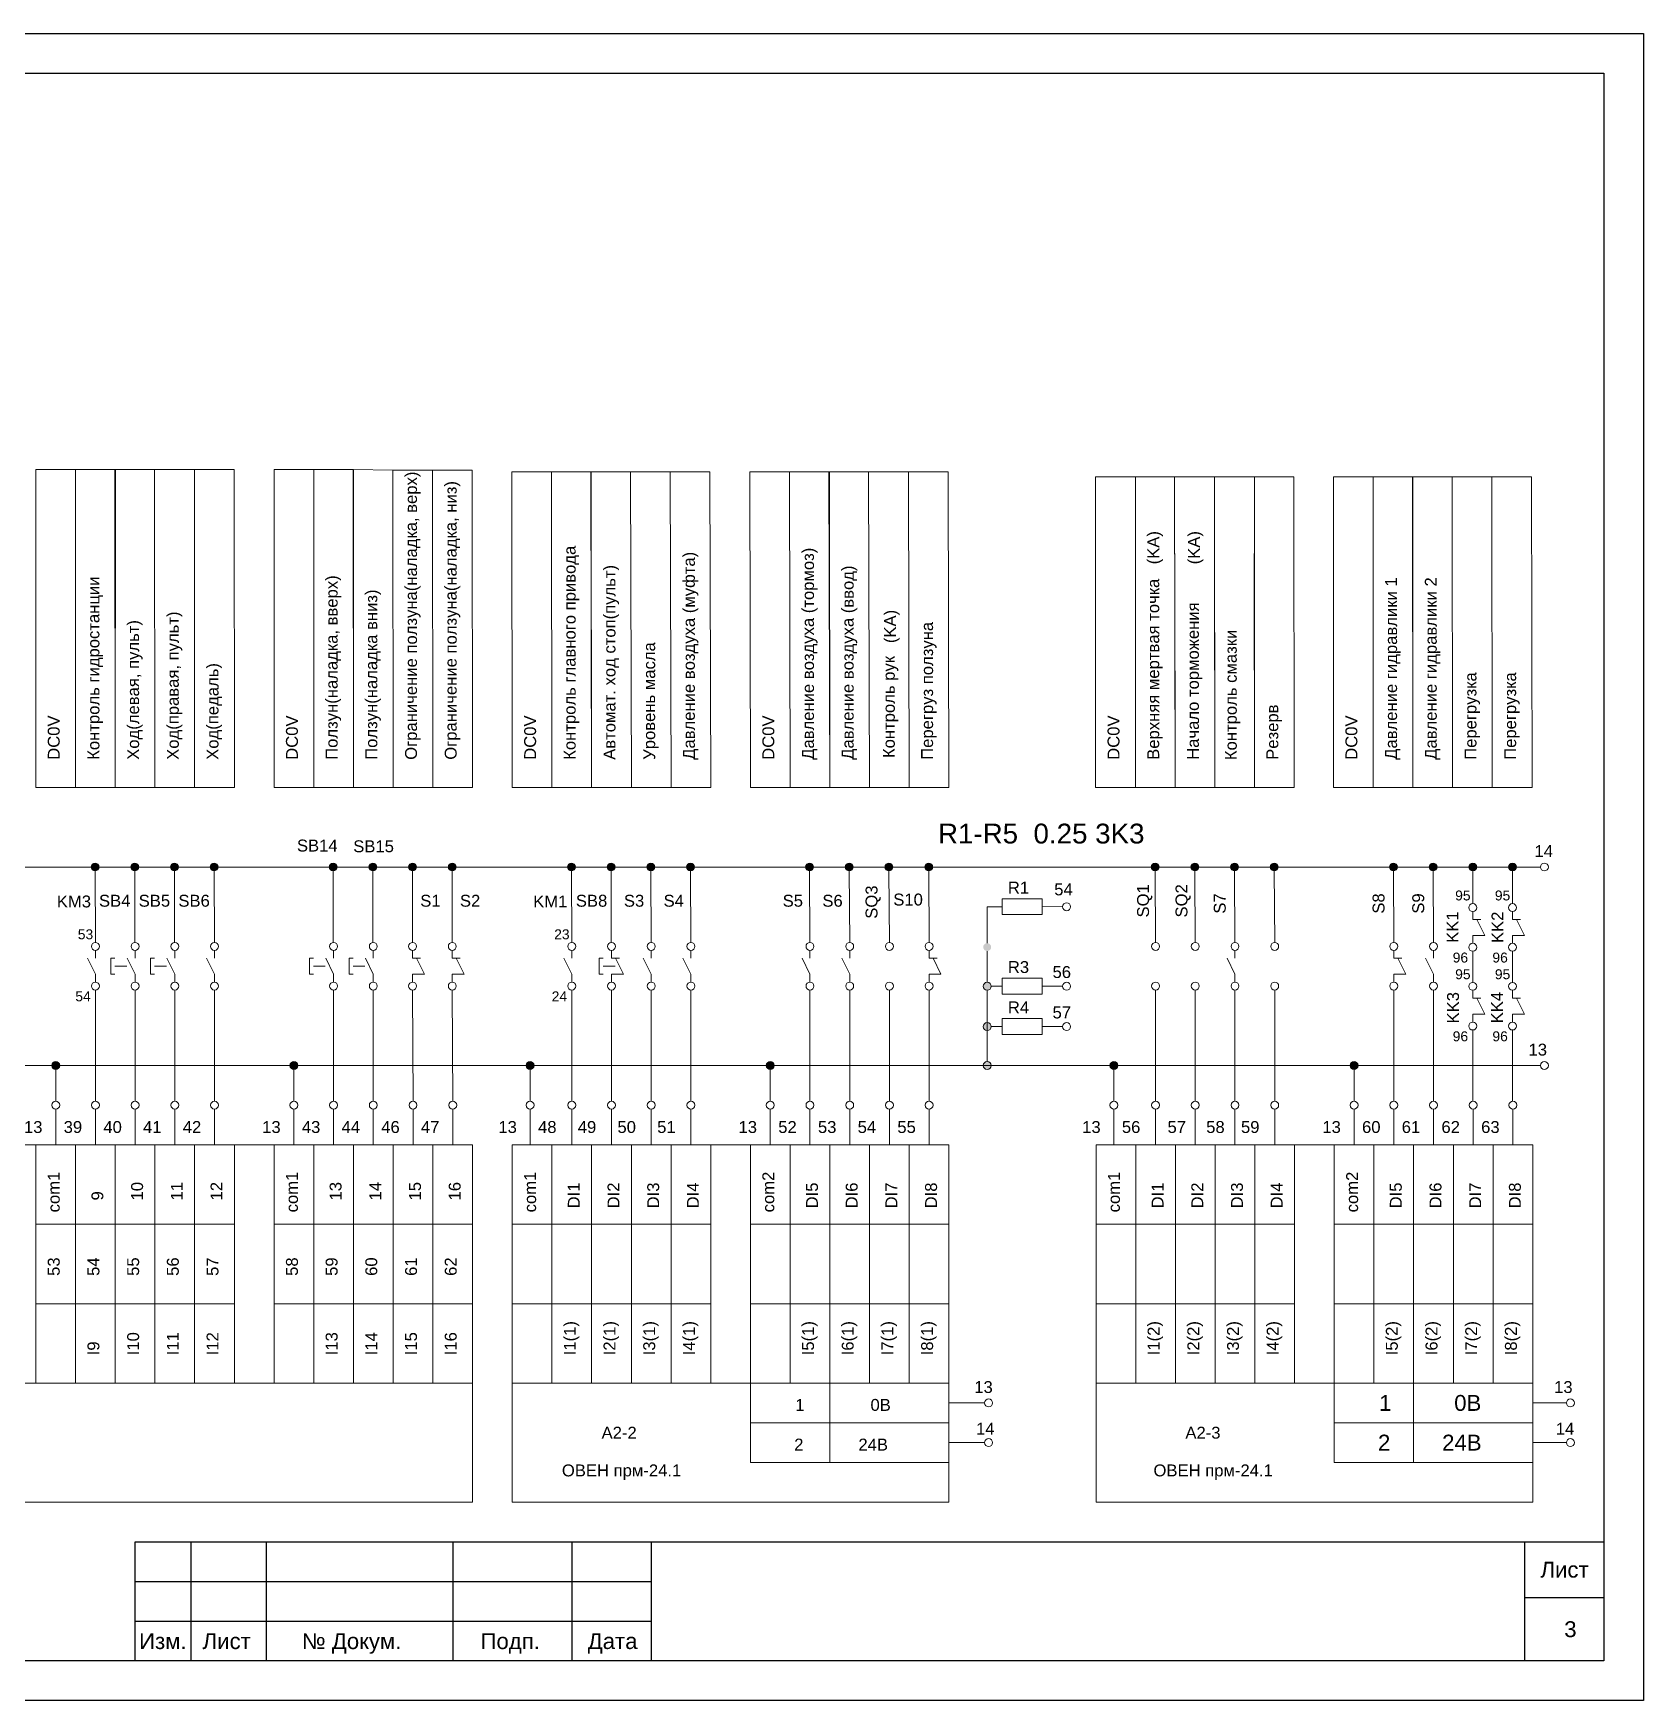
# Model space of a CAD drawing. Header units: millimetres. Extents: x 1226 to 4134, y 3039 to 4040.
# Drawn here: x 1984.7 to 2187.5, y 3615 to 3825 of the extents above; entities that cross this region are included whole.
import ezdxf

# ---------------------------------------------------------------- set-up
doc = ezdxf.new("R2010")
doc.units = ezdxf.units.MM
doc.layers.add('Аппаратура', color=7, linetype='Continuous', lineweight=20)
doc.layers.add('Рамки', color=7, linetype='Continuous', lineweight=25)
doc.styles.get("Standard").update_dxf_attribs({"font": 'arial.ttf'})

msp = doc.modelspace()

# ---------------------------------------------------------------- hatches: boundary and pattern name
at = {"layer": 'Аппаратура'}
h = msp.add_hatch(color=7, dxfattribs=at)
h.dxf.hatch_style = 1
h.paths.add_polyline_path([(1992.95, 3720, 1), (1991.95, 3720, 1)])
h = msp.add_hatch(color=7, dxfattribs=at)
h.dxf.hatch_style = 1
h.paths.add_polyline_path([(1997.95, 3720, 1), (1996.95, 3720, 1)])
h = msp.add_hatch(color=7, dxfattribs=at)
h.dxf.hatch_style = 1
h.paths.add_polyline_path([(2002.95, 3720, 1), (2001.95, 3720, 1)])
h = msp.add_hatch(color=7, dxfattribs=at)
h.dxf.hatch_style = 1
h.paths.add_polyline_path([(2007.95, 3720, 1), (2006.95, 3720, 1)])
h = msp.add_hatch(color=7, dxfattribs=at)
h.dxf.hatch_style = 1
h.paths.add_polyline_path([(2022.95, 3720, 1), (2021.95, 3720, 1)])
h = msp.add_hatch(color=7, dxfattribs=at)
h.dxf.hatch_style = 1
h.paths.add_polyline_path([(2027.95, 3720, 1), (2026.95, 3720, 1)])
h = msp.add_hatch(color=7, dxfattribs=at)
h.dxf.hatch_style = 1
h.paths.add_polyline_path([(2032.95, 3720, 1), (2031.95, 3720, 1)])
h = msp.add_hatch(color=7, dxfattribs=at)
h.dxf.hatch_style = 1
h.paths.add_polyline_path([(2037.95, 3720, 1), (2036.95, 3720, 1)])
h = msp.add_hatch(color=7, dxfattribs=at)
h.dxf.hatch_style = 1
h.paths.add_polyline_path([(2052.95, 3720, 1), (2051.95, 3720, 1)])
h = msp.add_hatch(color=7, dxfattribs=at)
h.dxf.hatch_style = 1
h.paths.add_polyline_path([(2057.95, 3720, 1), (2056.95, 3720, 1)])
h = msp.add_hatch(color=7, dxfattribs=at)
h.dxf.hatch_style = 1
h.paths.add_polyline_path([(2062.95, 3720, 1), (2061.95, 3720, 1)])
h = msp.add_hatch(color=7, dxfattribs=at)
h.dxf.hatch_style = 1
h.paths.add_polyline_path([(2067.95, 3720, 1), (2066.95, 3720, 1)])
h = msp.add_hatch(color=7, dxfattribs=at)
h.dxf.hatch_style = 1
h.paths.add_polyline_path([(2082.95, 3720, 1), (2081.95, 3720, 1)])
h = msp.add_hatch(color=7, dxfattribs=at)
h.dxf.hatch_style = 1
h.paths.add_polyline_path([(2087.95, 3720, 1), (2086.95, 3720, 1)])
h = msp.add_hatch(color=7, dxfattribs=at)
h.dxf.hatch_style = 1
h.paths.add_polyline_path([(2092.95, 3720, 1), (2091.95, 3720, 1)])
h = msp.add_hatch(color=7, dxfattribs=at)
h.dxf.hatch_style = 1
h.paths.add_polyline_path([(2097.95, 3720, 1), (2096.95, 3720, 1)])
h = msp.add_hatch(color=7, dxfattribs=at)
h.dxf.hatch_style = 1
h.paths.add_polyline_path([(2126.48, 3720, 1), (2125.48, 3720, 1)])
h = msp.add_hatch(color=7, dxfattribs=at)
h.dxf.hatch_style = 1
h.paths.add_polyline_path([(2131.48, 3720, 1), (2130.48, 3720, 1)])
h = msp.add_hatch(color=7, dxfattribs=at)
h.dxf.hatch_style = 1
h.paths.add_polyline_path([(2136.48, 3720, 1), (2135.48, 3720, 1)])
h = msp.add_hatch(color=7, dxfattribs=at)
h.dxf.hatch_style = 1
h.paths.add_polyline_path([(2141.48, 3720, 1), (2140.48, 3720, 1)])
h = msp.add_hatch(color=7, dxfattribs=at)
h.dxf.hatch_style = 1
h.paths.add_polyline_path([(2156.48, 3720, 1), (2155.48, 3720, 1)])
h = msp.add_hatch(color=7, dxfattribs=at)
h.dxf.hatch_style = 1
h.paths.add_polyline_path([(2161.48, 3720, 1), (2160.48, 3720, 1)])
h = msp.add_hatch(color=7, dxfattribs=at)
h.dxf.hatch_style = 1
h.paths.add_polyline_path([(2166.48, 3720, 1), (2165.48, 3720, 1)])
h = msp.add_hatch(color=7, dxfattribs=at)
h.dxf.hatch_style = 1
h.paths.add_polyline_path([(2171.48, 3720, 1), (2170.48, 3720, 1)])
h = msp.add_hatch(color=7, dxfattribs=at)
h.dxf.hatch_style = 1
h.paths.add_polyline_path([(2104.32, 3709.91, 1), (2105.32, 3709.91, 1)])
h.paths.add_polyline_path([(2105.32, 3704.98, 1), (2104.32, 3704.98, 1)])
h.paths.add_polyline_path([(2105.32, 3699.9, 1), (2104.32, 3699.9, 1)])
h.paths.add_polyline_path([(2105.32, 3695, 1), (2104.32, 3695, 1)])
h = msp.add_hatch(color=7, dxfattribs=at)
h.dxf.hatch_style = 1
h.paths.add_polyline_path([(1988, 3695, 1), (1987, 3695, 1)])
h = msp.add_hatch(color=7, dxfattribs=at)
h.dxf.hatch_style = 1
h.paths.add_polyline_path([(2018, 3695, 1), (2017, 3695, 1)])
h = msp.add_hatch(color=7, dxfattribs=at)
h.dxf.hatch_style = 1
h.paths.add_polyline_path([(2047.75, 3695, 1), (2046.75, 3695, 1)])
h = msp.add_hatch(color=7, dxfattribs=at)
h.dxf.hatch_style = 1
h.paths.add_polyline_path([(2078, 3695, 1), (2077, 3695, 1)])
h = msp.add_hatch(color=7, dxfattribs=at)
h.dxf.hatch_style = 1
h.paths.add_polyline_path([(2121.28, 3695, 1), (2120.28, 3695, 1)])
h = msp.add_hatch(color=7, dxfattribs=at)
h.dxf.hatch_style = 1
h.paths.add_polyline_path([(2151.53, 3695, 1), (2150.53, 3695, 1)])

# ---------------------------------------------------------------- linework, layer by layer
for p, q in [((1915.5, 3720), (2174.5, 3720)), ((1992.5, 3710.5), (1992.45, 3719.5)), ((1997.45, 3719.5), (1997.45, 3710.5)), ((2002.45, 3719.5), (2002.45, 3710.5)), ((2007.5, 3710.5), (2007.45, 3719.5)), ((2022.45, 3719.5), (2022.45, 3710.5)), ((2027.45, 3719.5), (2027.45, 3710.5)), ((2032.45, 3710.5), (2032.45, 3719.5)), ((2037.45, 3710.5), (2037.45, 3719.5)), ((2052.5, 3710.5), (2052.45, 3719.5)), ((2057.45, 3719.5), (2057.45, 3710.5)), ((2062.5, 3710.5), (2062.45, 3719.5)), ((2067.5, 3710.5), (2067.45, 3719.5)), ((2082.5, 3710.5), (2082.45, 3719.5)), ((2087.5, 3710.5), (2087.45, 3719.5)), ((2092.5, 3710.5), (2092.45, 3719.5)), ((2097.5, 3710.5), (2097.45, 3719.5)), ((2126.03, 3710.5), (2125.98, 3719.5)), ((2131.03, 3710.5), (2130.98, 3719.5)), ((2136.03, 3710.5), (2135.98, 3719.5)), ((2141.03, 3710.5), (2140.98, 3719.5)), ((2156.03, 3710.5), (2155.98, 3719.5)), ((2161.03, 3710.5), (2160.98, 3719.5)), ((2165.98, 3719.5), (2165.98, 3715.39)), ((2170.98, 3719.5), (2170.98, 3715.39)), ((2104.82, 3715), (2104.82, 3710.41)), ((2104.82, 3715), (2106.72, 3715)), ((2111.75, 3715.01), (2114.32, 3715)), ((2165.98, 3714.39), (2165.98, 3713.39)), ((2165.98, 3713.39), (2166.98, 3713.39)), ((2167.48, 3711.39), (2166.48, 3713.39)), ((2170.98, 3714.39), (2170.98, 3713.39)), ((2170.98, 3713.39), (2171.98, 3713.39)), ((2172.48, 3711.39), (2171.48, 3713.39)), ((2165.98, 3711.39), (2165.98, 3710.39)), ((2165.98, 3711.39), (2167.48, 3711.39)), ((2170.98, 3711.39), (2170.98, 3710.39)), ((2170.98, 3711.39), (2172.48, 3711.39)), ((1992.5, 3709.5), (1992.5, 3708.5)), ((1997.5, 3709.5), (1997.5, 3708.5)), ((2002.5, 3709.5), (2002.5, 3708.5)), ((2007.5, 3709.5), (2007.5, 3708.5)), ((2022.5, 3709.5), (2022.5, 3708.5)), ((2027.5, 3709.5), (2027.5, 3708.5)), ((2032.45, 3709.5), (2032.45, 3708.5)), ((2037.45, 3709.5), (2037.45, 3708.5)), ((2052.5, 3709.5), (2052.5, 3708.5)), ((2057.5, 3709.5), (2057.5, 3708.5)), ((2062.5, 3709.5), (2062.5, 3708.5)), ((2067.5, 3709.5), (2067.5, 3708.5)), ((2082.5, 3709.5), (2082.5, 3708.5)), ((2087.5, 3709.5), (2087.5, 3708.5)), ((2097.5, 3709.5), (2097.5, 3708.5)), ((2104.82, 3709.41), (2104.82, 3705.48)), ((2136.03, 3709.5), (2136.03, 3708.5)), ((2156.03, 3709.5), (2156.03, 3708.5)), ((2161.03, 3709.5), (2161.03, 3708.5)), ((2165.98, 3709.39), (2165.98, 3705.47)), ((2170.98, 3709.39), (2170.98, 3705.47)), ((1992.5, 3706.5), (1991.5, 3708.5)), ((1992.5, 3706.5), (1992.5, 3705.5)), ((1994.45, 3708.5), (1994.45, 3706.5)), ((1994.45, 3708.5), (1994.95, 3708.5)), ((1994.45, 3706.5), (1994.95, 3706.5)), ((1994.95, 3707.5), (1996.45, 3707.5)), ((1997.5, 3706.5), (1996.5, 3708.5)), ((1997.5, 3706.5), (1997.5, 3705.5)), ((1999.45, 3708.5), (1999.45, 3706.5)), ((1999.45, 3708.5), (1999.95, 3708.5)), ((1999.45, 3706.5), (1999.95, 3706.5)), ((1999.95, 3707.5), (2001.45, 3707.5)), ((2002.5, 3706.5), (2001.5, 3708.5)), ((2002.5, 3706.5), (2002.5, 3705.5)), ((2007.5, 3706.5), (2006.5, 3708.5)), ((2007.5, 3706.5), (2007.5, 3705.5)), ((2019.45, 3708.5), (2019.45, 3706.5)), ((2019.45, 3708.5), (2019.95, 3708.5)), ((2019.45, 3706.5), (2019.95, 3706.5)), ((2019.95, 3707.5), (2021.45, 3707.5)), ((2022.5, 3706.5), (2021.5, 3708.5)), ((2022.5, 3706.5), (2022.5, 3705.5)), ((2024.45, 3708.5), (2024.45, 3706.5)), ((2024.45, 3708.5), (2024.95, 3708.5)), ((2024.45, 3706.5), (2024.95, 3706.5)), ((2024.95, 3707.5), (2026.45, 3707.5)), ((2027.5, 3706.5), (2026.5, 3708.5)), ((2027.5, 3706.5), (2027.5, 3705.5)), ((2032.45, 3708.5), (2033.45, 3708.5)), ((2032.45, 3706.5), (2032.45, 3705.5)), ((2032.45, 3706.5), (2033.95, 3706.5)), ((2033.95, 3706.5), (2032.95, 3708.5)), ((2037.45, 3708.5), (2038.45, 3708.5)), ((2037.45, 3706.5), (2037.45, 3705.5)), ((2037.45, 3706.5), (2038.95, 3706.5)), ((2038.95, 3706.5), (2037.95, 3708.5)), ((2052.5, 3706.5), (2051.5, 3708.5)), ((2052.5, 3706.5), (2052.5, 3705.5)), ((2055.95, 3708.5), (2055.95, 3706.5)), ((2055.95, 3708.5), (2056.45, 3708.5)), ((2055.95, 3706.5), (2056.45, 3706.5)), ((2056.45, 3707.5), (2057.95, 3707.5)), ((2057.5, 3708.5), (2058.5, 3708.5)), ((2057.5, 3706.5), (2057.5, 3705.5)), ((2057.5, 3706.5), (2059, 3706.5)), ((2059, 3706.5), (2058, 3708.5)), ((2062.5, 3706.5), (2061.5, 3708.5)), ((2062.5, 3706.5), (2062.5, 3705.5)), ((2067.5, 3706.5), (2066.5, 3708.5)), ((2067.5, 3706.5), (2067.5, 3705.5)), ((2082.5, 3706.5), (2081.5, 3708.5)), ((2082.5, 3706.5), (2082.5, 3705.5)), ((2087.5, 3706.5), (2086.5, 3708.5)), ((2087.5, 3706.5), (2087.5, 3705.5)), ((2097.5, 3708.5), (2098.5, 3708.5)), ((2097.5, 3706.5), (2097.5, 3705.5)), ((2097.5, 3706.5), (2099, 3706.5)), ((2099, 3706.5), (2098, 3708.5)), ((2136.03, 3706.5), (2135.03, 3708.5)), ((2136.03, 3706.5), (2136.03, 3705.5)), ((2156.03, 3708.5), (2157.03, 3708.5)), ((2157.53, 3706.5), (2156.53, 3708.5)), ((2161.03, 3706.5), (2160.03, 3708.5)), ((2161.03, 3706.5), (2161.03, 3705.5)), ((1992.5, 3704.5), (1992.5, 3690.5)), ((1997.5, 3704.5), (1997.5, 3690.5)), ((2002.5, 3704.5), (2002.5, 3690.5)), ((2007.5, 3704.5), (2007.5, 3690.5)), ((2022.5, 3704.5), (2022.5, 3690.5)), ((2027.5, 3704.5), (2027.5, 3690.5)), ((2032.5, 3690.5), (2032.45, 3704.5)), ((2037.5, 3690.5), (2037.45, 3704.5)), ((2052.5, 3704.5), (2052.5, 3690.5)), ((2057.5, 3704.5), (2057.5, 3690.5)), ((2062.5, 3704.5), (2062.5, 3690.5)), ((2067.5, 3704.5), (2067.5, 3690.5)), ((2082.5, 3704.5), (2082.5, 3690.5)), ((2087.5, 3704.5), (2087.5, 3690.5)), ((2092.5, 3704.5), (2092.5, 3690.5)), ((2097.5, 3704.5), (2097.5, 3690.5)), ((2104.82, 3704.48), (2104.82, 3695.5)), ((2105.32, 3704.98), (2106.72, 3704.98)), ((2111.75, 3704.99), (2114.32, 3704.98)), ((2126.03, 3704.5), (2126.03, 3690.5)), ((2131.03, 3704.5), (2131.03, 3690.5)), ((2136.03, 3704.5), (2136.03, 3690.5)), ((2141.03, 3704.5), (2141.03, 3690.5)), ((2156.03, 3706.5), (2156.03, 3705.5)), ((2156.03, 3706.5), (2157.53, 3706.5)), ((2156.03, 3704.5), (2156.03, 3690.5)), ((2161.03, 3704.5), (2161.03, 3690.5)), ((2165.98, 3704.47), (2165.98, 3703.47)), ((2170.98, 3704.47), (2170.98, 3703.47)), ((2165.98, 3703.47), (2166.98, 3703.47)), ((2167.48, 3701.47), (2166.48, 3703.47)), ((2170.98, 3703.47), (2171.98, 3703.47)), ((2172.48, 3701.47), (2171.48, 3703.47)), ((2165.98, 3701.47), (2165.98, 3700.47)), ((2165.98, 3701.47), (2167.48, 3701.47)), ((2170.98, 3701.47), (2170.98, 3700.47)), ((2170.98, 3701.47), (2172.48, 3701.47)), ((2105.32, 3699.9), (2106.72, 3699.9)), ((2111.75, 3699.91), (2114.32, 3699.9)), ((2165.98, 3699.47), (2165.98, 3690.5)), ((2170.98, 3699.47), (2170.98, 3690.5)), ((1958, 3695), (1987, 3695)), ((1987.5, 3694.5), (1987.5, 3690.5)), ((1988, 3695), (2017, 3695)), ((2017.5, 3694.5), (2017.5, 3690.5)), ((2018, 3695), (2046.75, 3695)), ((2047.25, 3694.5), (2047.25, 3690.5)), ((2047.75, 3695), (2077, 3695)), ((2077.5, 3694.5), (2077.5, 3690.5)), ((2078, 3695), (2101.45, 3695)), ((2101.45, 3695), (2111.75, 3695)), ((2111.75, 3695), (2150.53, 3695)), ((2120.78, 3690.5), (2120.78, 3694.5)), ((2143, 3695), (2174.5, 3695)), ((2151.03, 3690.5), (2151.03, 3694.5)), ((1987.5, 3689.5), (1987.5, 3685)), ((1992.5, 3685), (1992.5, 3689.5)), ((1997.5, 3685), (1997.5, 3689.5)), ((2002.5, 3685), (2002.5, 3689.5)), ((2007.5, 3685), (2007.5, 3689.5)), ((2017.5, 3689.5), (2017.5, 3685)), ((2022.5, 3685), (2022.5, 3689.5)), ((2027.5, 3685), (2027.5, 3689.5)), ((2032.5, 3685), (2032.5, 3689.5)), ((2037.5, 3685), (2037.5, 3689.5)), ((2047.25, 3689.5), (2047.25, 3685)), ((2052.5, 3685), (2052.5, 3689.5)), ((2057.5, 3685), (2057.5, 3689.5)), ((2062.5, 3685), (2062.5, 3689.5)), ((2067.5, 3685), (2067.5, 3689.5)), ((2077.5, 3689.5), (2077.5, 3685)), ((2082.5, 3685), (2082.5, 3689.5)), ((2087.5, 3685), (2087.5, 3689.5)), ((2092.5, 3685), (2092.5, 3689.5)), ((2097.5, 3685), (2097.5, 3689.5)), ((2120.78, 3689.5), (2120.78, 3685)), ((2126.03, 3685), (2126.03, 3689.5)), ((2131.03, 3685), (2131.03, 3689.5)), ((2136.03, 3685), (2136.03, 3689.5)), ((2141.03, 3685), (2141.03, 3689.5)), ((2151.03, 3689.5), (2151.03, 3685)), ((2156.03, 3685), (2156.03, 3689.5)), ((2161.03, 3685), (2161.03, 3689.5)), ((2166.03, 3685), (2166.03, 3689.5)), ((2171.03, 3685), (2171.03, 3689.5)), ((1925, 3685), (2040, 3685)), ((2045, 3685), (2100, 3685)), ((2118.53, 3685), (2173.53, 3685)), ((2005, 3675), (2010, 3675)), ((2035, 3675), (2040, 3675)), ((2065, 3675), (2070, 3675)), ((2095, 3675), (2100, 3675)), ((2138.53, 3675), (2143.53, 3675)), ((2168.53, 3675), (2173.53, 3675)), ((1985, 3665.5), (1985, 3655)), ((1985, 3655), (1985, 3665)), ((1985, 3655), (1985, 3665)), ((2010, 3665), (2010, 3655)), ((2015, 3665.5), (2015, 3655)), ((2015, 3655), (2015, 3665)), ((2015, 3655), (2015, 3665)), ((2040, 3655), (2040, 3665)), ((2045, 3665.5), (2045, 3655)), ((2045, 3655), (2045, 3665)), ((2045, 3655), (2045, 3665)), ((2070, 3665), (2070, 3655)), ((2075, 3665.5), (2075, 3655)), ((2075, 3655), (2075, 3665)), ((2075, 3655), (2075, 3665)), ((2100, 3655), (2100, 3665)), ((2118.53, 3665.5), (2118.53, 3655)), ((2118.53, 3655), (2118.53, 3665)), ((2118.53, 3655), (2118.53, 3665)), ((2143.53, 3665), (2143.53, 3655)), ((2148.53, 3665.5), (2148.53, 3655)), ((2148.53, 3655), (2148.53, 3665)), ((2148.53, 3655), (2148.53, 3665)), ((2173.53, 3655), (2173.53, 3665)), ((2173.53, 3655), (2173.53, 3665)), ((1925, 3655), (2040, 3655)), ((1985, 3655), (1995, 3655)), ((1995, 3655), (2010, 3655)), ((2015, 3655), (2025, 3655)), ((2025, 3655), (2040, 3655)), ((2045, 3655), (2055, 3655)), ((2045, 3655), (2100, 3655)), ((2055, 3655), (2070, 3655)), ((2075, 3655), (2085, 3655)), ((2090, 3655), (2075, 3655)), ((2085, 3655), (2100, 3655)), ((2100, 3655), (2090, 3655)), ((2118.53, 3655), (2128.53, 3655)), ((2118.53, 3655), (2173.53, 3655)), ((2128.53, 3655), (2143.53, 3655)), ((2148.53, 3655), (2158.53, 3655)), ((2163.53, 3655), (2148.53, 3655)), ((2158.53, 3655), (2173.53, 3655)), ((2158.53, 3655), (2173.53, 3655)), ((2173.53, 3655), (2163.53, 3655)), ((2173.53, 3655), (2163.53, 3655)), ((2100, 3652.5), (2104.5, 3652.5)), ((2173.53, 3652.5), (2177.78, 3652.5)), ((2100, 3647.5), (2104.5, 3647.5)), ((2173.53, 3647.5), (2177.78, 3647.5))]:
    msp.add_line(p, q, dxfattribs=at)
for points in [[(1985.01, 3770.05), (1990.01, 3770.05), (1990, 3730), (1985, 3730)], [(1990.01, 3770.05), (1995.01, 3770.05), (1995, 3730), (1990, 3730)], [(1994.96, 3770.05), (1999.96, 3770.05), (2000, 3730), (1995, 3730)], [(1999.96, 3770.05), (2004.96, 3770.05), (2005, 3730), (2000, 3730)], [(2004.96, 3770.05), (2009.96, 3770.05), (2010, 3730), (2005, 3730)], [(2015.01, 3770.05), (2020.01, 3770.05), (2020, 3730), (2015, 3730)], [(2020.01, 3770.05), (2025.01, 3770.05), (2025, 3730), (2020, 3730)], [(2024.96, 3770.05), (2029.95, 3770), (2030, 3730), (2025, 3730)], [(2029.95, 3770), (2034.95, 3770), (2035, 3730), (2030, 3730)], [(2034.95, 3770), (2039.95, 3770), (2040, 3730), (2035, 3730)], [(2044.94, 3769.79), (2049.94, 3769.79), (2050, 3730), (2045, 3730)], [(2049.94, 3769.79), (2054.94, 3769.79), (2055, 3730), (2050, 3730)], [(2054.89, 3769.79), (2059.89, 3769.79), (2060, 3730), (2055, 3730)], [(2059.89, 3769.79), (2064.89, 3769.79), (2065, 3730), (2060, 3730)], [(2064.89, 3769.79), (2069.89, 3769.79), (2070, 3730), (2065, 3730)], [(2074.94, 3769.79), (2079.94, 3769.79), (2080, 3730), (2075, 3730)], [(2079.94, 3769.79), (2084.94, 3769.79), (2085, 3730), (2080, 3730)], [(2084.89, 3769.79), (2089.89, 3769.79), (2090, 3730), (2085, 3730)], [(2089.89, 3769.79), (2094.89, 3769.79), (2095, 3730), (2090, 3730)], [(2094.89, 3769.79), (2099.89, 3769.79), (2100, 3730), (2095, 3730)], [(2148.44, 3769.15), (2153.44, 3769.15), (2153.44, 3730), (2148.44, 3730)], [(2153.44, 3769.15), (2158.44, 3769.15), (2158.44, 3730), (2153.44, 3730)], [(2158.39, 3769.15), (2163.39, 3769.15), (2163.44, 3730), (2158.44, 3730)], [(2163.39, 3769.15), (2168.39, 3769.15), (2168.44, 3730), (2163.44, 3730)], [(2168.39, 3769.15), (2173.39, 3769.15), (2173.44, 3730), (2168.44, 3730)], [(2111.75, 3716.01), (2106.72, 3716.01), (2106.72, 3714.01), (2111.75, 3714.01)], [(2111.75, 3705.99), (2106.72, 3705.99), (2106.72, 3703.99), (2111.75, 3703.99)], [(2111.75, 3700.91), (2106.72, 3700.91), (2106.72, 3698.91), (2111.75, 3698.91)], [(1985, 3685), (1990, 3685), (1990, 3675), (1985, 3675)], [(1990, 3685), (1995, 3685), (1995, 3675), (1990, 3675)], [(1995, 3685), (2000, 3685), (2000, 3675), (1995, 3675)], [(2000, 3685), (2005, 3685), (2005, 3675), (2000, 3675)], [(2005, 3685), (2010, 3685), (2010, 3665), (2005, 3665)], [(2015, 3685), (2020, 3685), (2020, 3675), (2015, 3675)], [(2020, 3685), (2025, 3685), (2025, 3675), (2020, 3675)], [(2025, 3685), (2030, 3685), (2030, 3675), (2025, 3675)], [(2030, 3685), (2035, 3685), (2035, 3675), (2030, 3675)], [(2035, 3685), (2040, 3685), (2040, 3665), (2035, 3665)], [(2045, 3685), (2050, 3685), (2050, 3675), (2045, 3675)], [(2050, 3685), (2055, 3685), (2055, 3675), (2050, 3675)], [(2055, 3685), (2060, 3685), (2060, 3675), (2055, 3675)], [(2060, 3685), (2065, 3685), (2065, 3675), (2060, 3675)], [(2065, 3685), (2070, 3685), (2070, 3665), (2065, 3665)], [(2075, 3685), (2080, 3685), (2080, 3675), (2075, 3675)], [(2080, 3685), (2085, 3685), (2085, 3675), (2080, 3675)], [(2085, 3685), (2090, 3685), (2090, 3675), (2085, 3675)], [(2090, 3685), (2095, 3685), (2095, 3675), (2090, 3675)], [(2095, 3685), (2100, 3685), (2100, 3665), (2095, 3665)], [(2118.53, 3685), (2123.53, 3685), (2123.53, 3675), (2118.53, 3675)], [(2123.53, 3685), (2128.53, 3685), (2128.53, 3675), (2123.53, 3675)], [(2128.53, 3685), (2133.53, 3685), (2133.53, 3675), (2128.53, 3675)], [(2133.53, 3685), (2138.53, 3685), (2138.53, 3675), (2133.53, 3675)], [(2138.53, 3685), (2143.53, 3685), (2143.53, 3665), (2138.53, 3665)], [(2148.53, 3685), (2153.53, 3685), (2153.53, 3675), (2148.53, 3675)], [(2153.53, 3685), (2158.53, 3685), (2158.53, 3675), (2153.53, 3675)], [(2158.53, 3685), (2163.53, 3685), (2163.53, 3675), (2158.53, 3675)], [(2163.53, 3685), (2168.53, 3685), (2168.53, 3675), (2163.53, 3675)], [(2168.53, 3685), (2173.53, 3685), (2173.53, 3665), (2168.53, 3665)], [(1985, 3675), (1990, 3675), (1990, 3665), (1985, 3665)], [(1990, 3675), (1995, 3675), (1995, 3665), (1990, 3665)], [(1995, 3675), (2000, 3675), (2000, 3665), (1995, 3665)], [(2000, 3675), (2005, 3675), (2005, 3665), (2000, 3665)], [(2015, 3675), (2020, 3675), (2020, 3665), (2015, 3665)], [(2020, 3675), (2025, 3675), (2025, 3665), (2020, 3665)], [(2025, 3675), (2030, 3675), (2030, 3665), (2025, 3665)], [(2030, 3675), (2035, 3675), (2035, 3665), (2030, 3665)], [(2045, 3675), (2050, 3675), (2050, 3665), (2045, 3665)], [(2050, 3675), (2055, 3675), (2055, 3665), (2050, 3665)], [(2055, 3675), (2060, 3675), (2060, 3665), (2055, 3665)], [(2060, 3675), (2065, 3675), (2065, 3665), (2060, 3665)], [(2075, 3675), (2080, 3675), (2080, 3665), (2075, 3665)], [(2080, 3675), (2085, 3675), (2085, 3665), (2080, 3665)], [(2085, 3675), (2090, 3675), (2090, 3665), (2085, 3665)], [(2090, 3675), (2095, 3675), (2095, 3665), (2090, 3665)], [(2118.53, 3675), (2123.53, 3675), (2123.53, 3665), (2118.53, 3665)], [(2123.53, 3675), (2128.53, 3675), (2128.53, 3665), (2123.53, 3665)], [(2128.53, 3675), (2133.53, 3675), (2133.53, 3665), (2128.53, 3665)], [(2133.53, 3675), (2138.53, 3675), (2138.53, 3665), (2133.53, 3665)], [(2148.53, 3675), (2153.53, 3675), (2153.53, 3665), (2148.53, 3665)], [(2153.53, 3675), (2158.53, 3675), (2158.53, 3665), (2153.53, 3665)], [(2158.53, 3675), (2163.53, 3675), (2163.53, 3665), (2158.53, 3665)], [(2163.53, 3675), (2168.53, 3675), (2168.53, 3665), (2163.53, 3665)], [(1990, 3665), (1995, 3665), (1995, 3655), (1990, 3655)], [(1995, 3665), (2000, 3665), (2000, 3655), (1995, 3655)], [(2000, 3665), (2005, 3665), (2005, 3655), (2000, 3655)], [(2020, 3665), (2025, 3665), (2025, 3655), (2020, 3655)], [(2025, 3665), (2030, 3665), (2030, 3655), (2025, 3655)], [(2030, 3665), (2035, 3665), (2035, 3655), (2030, 3655)], [(2050, 3665), (2055, 3665), (2055, 3655), (2050, 3655)], [(2055, 3665), (2060, 3665), (2060, 3655), (2055, 3655)], [(2060, 3665), (2065, 3665), (2065, 3655), (2060, 3655)], [(2080, 3665), (2085, 3665), (2085, 3655), (2080, 3655)], [(2085, 3665), (2090, 3665), (2090, 3655), (2085, 3655)], [(2090, 3665), (2095, 3665), (2095, 3655), (2090, 3655)], [(2123.53, 3665), (2128.53, 3665), (2128.53, 3655), (2123.53, 3655)], [(2128.53, 3665), (2133.53, 3665), (2133.53, 3655), (2128.53, 3655)], [(2133.53, 3665), (2138.53, 3665), (2138.53, 3655), (2133.53, 3655)], [(2153.53, 3665), (2158.53, 3665), (2158.53, 3655), (2153.53, 3655)], [(2158.53, 3665), (2163.53, 3665), (2163.53, 3655), (2158.53, 3655)], [(2163.53, 3665), (2168.53, 3665), (2168.53, 3655), (2163.53, 3655)], [(1925, 3655), (2040, 3655), (2040, 3640), (1925, 3640)], [(2045, 3655), (2100, 3655), (2100, 3640), (2045, 3640)], [(2085, 3655), (2075, 3655), (2075, 3650), (2085, 3650)], [(2100, 3655), (2085, 3655), (2085, 3650), (2100, 3650)], [(2118.53, 3655), (2173.53, 3655), (2173.53, 3640), (2118.53, 3640)], [(2158.53, 3655), (2148.53, 3655), (2148.53, 3650), (2158.53, 3650)], [(2173.53, 3655), (2158.53, 3655), (2158.53, 3650), (2173.53, 3650)], [(2085, 3650), (2075, 3650), (2075, 3645), (2085, 3645)], [(2100, 3650), (2085, 3650), (2085, 3645), (2100, 3645)], [(2158.53, 3650), (2148.53, 3650), (2148.53, 3645), (2158.53, 3645)], [(2173.53, 3650), (2158.53, 3650), (2158.53, 3645), (2173.53, 3645)]]:
    msp.add_lwpolyline(points, close=True, dxfattribs=at)
for points in [[(2123.48, 3759.5), (2123.48, 3730), (2118.48, 3730), (2118.48, 3769.15), (2123.48, 3769.15)], [(2123.48, 3769.15), (2128.48, 3769.15)], [(2128.43, 3769.15), (2128.48, 3730), (2123.48, 3730), (2123.48, 3769.15)], [(2128.43, 3769.15), (2133.43, 3769.15)], [(2133.43, 3769.15), (2138.43, 3769.15)], [(2138.48, 3769.15), (2138.48, 3730), (2133.48, 3730), (2133.43, 3769.15)], [(2138.43, 3769.15), (2143.43, 3769.15), (2143.48, 3730), (2138.48, 3730), (2138.44, 3759.5)], [(2133.44, 3759.5), (2133.48, 3730), (2128.48, 3730), (2128.44, 3759.5)]]:
    msp.add_lwpolyline(points, dxfattribs=at)
for centre in [(1992.45, 3720), (1997.45, 3720), (2002.45, 3720), (2007.45, 3720), (2022.45, 3720), (2027.45, 3720), (2032.45, 3720), (2037.45, 3720), (2052.45, 3720), (2057.45, 3720), (2062.45, 3720), (2067.45, 3720), (2082.45, 3720), (2087.45, 3720), (2092.45, 3720), (2097.45, 3720), (2125.98, 3720), (2130.98, 3720), (2135.98, 3720), (2140.98, 3720), (2155.98, 3720), (2160.98, 3720), (2165.98, 3720), (2170.98, 3720), (2175, 3720), (2114.82, 3715), (2165.98, 3714.89), (2170.98, 3714.89), (1992.5, 3710), (1997.5, 3710), (2002.5, 3710), (2007.5, 3710), (2022.5, 3710), (2027.5, 3710), (2032.45, 3710), (2037.45, 3710), (2052.5, 3710), (2057.5, 3710), (2062.5, 3710), (2067.5, 3710), (2082.5, 3710), (2087.5, 3710), (2092.5, 3710), (2097.5, 3710), (2126.03, 3710), (2131.03, 3710), (2136.03, 3710), (2141.03, 3710), (2156.03, 3710), (2161.03, 3710), (2165.98, 3709.89), (2170.98, 3709.89), (1992.5, 3705), (1997.5, 3705), (2002.5, 3705), (2007.5, 3705), (2022.5, 3705), (2027.5, 3705), (2032.45, 3705), (2037.45, 3705), (2052.5, 3705), (2057.5, 3705), (2062.5, 3705), (2067.5, 3705), (2082.5, 3705), (2087.5, 3705), (2092.5, 3705), (2097.5, 3705), (2104.82, 3704.98), (2114.82, 3704.98), (2126.03, 3705), (2131.03, 3705), (2136.03, 3705), (2141.03, 3705), (2156.03, 3705), (2161.03, 3705), (2165.98, 3704.97), (2170.98, 3704.97), (2104.82, 3699.9), (2114.82, 3699.9), (2165.98, 3699.97), (2170.98, 3699.97), (1987.5, 3695), (1987.5, 3695), (2017.5, 3695), (2017.5, 3695), (2047.25, 3695), (2047.25, 3695), (2077.5, 3695), (2077.5, 3695), (2104.82, 3695), (2120.78, 3695), (2120.78, 3695), (2151.03, 3695), (2151.03, 3695), (2175, 3695), (1987.5, 3690), (1992.5, 3690), (1997.5, 3690), (2002.5, 3690), (2007.5, 3690), (2017.5, 3690), (2022.5, 3690), (2027.5, 3690), (2032.5, 3690), (2037.5, 3690), (2047.25, 3690), (2052.5, 3690), (2057.5, 3690), (2062.5, 3690), (2067.5, 3690), (2077.5, 3690), (2082.5, 3690), (2087.5, 3690), (2092.5, 3690), (2097.5, 3690), (2120.78, 3690), (2126.03, 3690), (2131.03, 3690), (2136.03, 3690), (2141.03, 3690), (2151.03, 3690), (2156.03, 3690), (2161.03, 3690), (2166.03, 3690), (2171.03, 3690), (2105, 3652.5), (2178.28, 3652.5), (2105, 3647.5), (2178.28, 3647.5)]:
    msp.add_circle(centre, 0.5, dxfattribs=at)
at = {"layer": 'Рамки'}
for p, q in [((1910.5, 3820), (2182.5, 3820)), ((2182.5, 3820), (2182.5, 3620)), ((2004.5, 3635), (2004.5, 3620)), ((2014, 3635), (2014, 3620)), ((2037.5, 3635), (2037.5, 3620)), ((2052.5, 3635), (2052.5, 3620)), ((2172.5, 3635), (2172.5, 3620)), ((1997.5, 3630), (2062.5, 3630)), ((2172.5, 3628), (2182.5, 3628)), ((1997.5, 3625), (2062.5, 3625)), ((2182.5, 3620), (1909.5, 3620))]:
    msp.add_line(p, q, dxfattribs=at)
for points in [[(1890.5, 3825), (2187.5, 3825), (2187.5, 3615), (1890.5, 3615)], [(1997.5, 3620), (1997.5, 3635), (2182.5, 3635), (2182.5, 3620)], [(1997.5, 3635), (2062.5, 3635), (2062.5, 3620), (1997.5, 3620)]]:
    msp.add_lwpolyline(points, close=True, dxfattribs=at)

# ---------------------------------------------------------------- texts
msp.add_text('R1-R5  0.25 3K3', height=2.5).set_placement((2098.62, 3722.96))
at = {"layer": 'Аппаратура'}
for s, p in [('Ограничение ползуна(наладка, верх)', (2033, 3733.5)), ('Ограничение ползуна(наладка, низ)', (2038, 3733.51)), ('(KA)', (2126.49, 3758.12)), ('(KA)', (2131.61, 3758.12)), ('Контроль главного привода', (2052.98, 3733.5)), ('Давление воздуха (муфта)', (2068, 3733.5)), ('Давление воздуха (тормоз)', (2083, 3733.5)), ('Автомат. ход стоп(пульт)', (2058, 3733.5)), ('Давление воздуха (ввод)', (2088, 3733.5)), ('Контроль гидростанции', (1993, 3733.5)), ('Ползун(наладка, вверх)', (2023, 3733.5)), ('Ползун(наладка вниз) ', (2028, 3733.5)), ('Верхняя мертвая точка', (2126.48, 3733.5)), ('Давление гидравлики 1', (2156.44, 3733.5)), ('Давление гидравлики 2', (2161.44, 3733.5)), ('Начало торможения', (2131.48, 3733.5)), ('Ход(левая, пульт)', (1998, 3733.5)), ('Ход(правая, пульт)', (2003, 3733.5)), ('(KA)', (2093.34, 3748.2)), ('Перегруз ползуна', (2098, 3733.5)), ('Контроль смазки', (2136.25, 3733.46)), ('Уровень масла', (2063, 3733.5)), ('Контроль рук', (2093.18, 3733.72)), ('Ход(педаль)', (2008, 3733.5)), ('Перегрузка', (2166.44, 3733.5)), ('Перегрузка', (2171.44, 3733.5)), ('Резерв', (2141.48, 3733.5)), ('DC0V', (1988, 3733.5)), ('DC0V', (2018, 3733.5)), ('DC0V', (2048, 3733.5)), ('DC0V', (2078, 3733.5)), ('DC0V', (2121.48, 3733.5)), ('DC0V', (2151.44, 3733.5)), ('SQ3', (2091, 3713.48)), ('SQ1', (2125.2, 3713.64)), ('SQ2', (2130.04, 3713.64)), ('S7', (2134.86, 3714.12)), ('S8', (2154.86, 3714.12)), ('S9', (2159.86, 3714.12)), ('KK1', (2164.17, 3710.45)), ('KK2', (2169.84, 3710.42)), ('KK3', (2164.24, 3700.29)), ('KK4', (2169.77, 3700.31)), ('com1', (1988, 3676.5)), ('com1', (2018, 3676.5)), ('com1', (2048, 3676.5)), ('com2', (2078, 3676.5)), ('com1', (2121.53, 3676.5)), ('com2', (2151.53, 3676.5)), ('10', (1998.5, 3678)), ('11', (2003.5, 3678)), ('12', (2008.5, 3678)), ('13', (2023.5, 3678)), ('14', (2028.5, 3678)), ('15', (2033.5, 3678)), ('16', (2038.5, 3678)), ('DI1', (2053.5, 3677)), ('DI2', (2058.5, 3677)), ('DI3', (2063.5, 3677)), ('DI4', (2068.5, 3677)), ('DI5', (2083.5, 3677)), ('DI6', (2088.5, 3677)), ('DI7', (2093.5, 3677)), ('DI8', (2098.5, 3677)), ('DI1', (2127.03, 3677)), ('DI2', (2132.03, 3677)), ('DI3', (2137.03, 3677)), ('DI4', (2142.03, 3677)), ('DI5', (2157.03, 3677)), ('DI6', (2162.03, 3677)), ('DI7', (2167.03, 3677)), ('DI8', (2172.03, 3677)), ('9', (1993.5, 3678)), ('53', (1988, 3668.5)), ('54', (1993, 3668.5)), ('55', (1998, 3668.5)), ('56', (2003, 3668.5)), ('57', (2008, 3668.5)), ('58', (2018, 3668.5)), ('59', (2023, 3668.5)), ('60', (2028, 3668.5)), ('61', (2033, 3668.5)), ('62', (2038, 3668.5)), ('I1(1)', (2053, 3658.5)), ('I2(1)', (2058, 3658.5)), ('I3(1)', (2063, 3658.5)), ('I4(1)', (2068, 3658.5)), ('I5(1)', (2083, 3658.5)), ('I6(1)', (2088, 3658.5)), ('I7(1)', (2093, 3658.5)), ('I8(1)', (2098, 3658.5)), ('I1(2)', (2126.53, 3658.5)), ('I2(2)', (2131.53, 3658.5)), ('I3(2)', (2136.53, 3658.5)), ('I4(2)', (2141.53, 3658.5)), ('I5(2)', (2156.53, 3658.5)), ('I6(2)', (2161.53, 3658.5)), ('I7(2)', (2166.53, 3658.5)), ('I8(2)', (2171.53, 3658.5)), ('I10', (1998, 3658.5)), ('I11', (2003, 3658.5)), ('I12', (2008, 3658.5)), ('I13', (2023, 3658.5)), ('I14', (2028, 3658.5)), ('I15', (2033, 3658.5)), ('I16', (2038, 3658.5)), ('I9', (1993, 3658.5))]:
    msp.add_text(s, height=1.5, rotation=90, dxfattribs=at).set_placement(p)
for s, height, p in [('SB14', 1.5, (2017.88, 3721.95)), ('SB15', 1.5, (2024.97, 3721.86)), ('14', 1.5, (2173.75, 3721.25)), ('R1', 1.5, (2107.42, 3716.66)), ('54', 1.5, (2113.26, 3716.43)), ('95', 1.25, (2163.76, 3715.79)), ('95', 1.25, (2168.76, 3715.79)), ('KM3', 1.5, (1987.64, 3714.91)), ('SB4', 1.5, (1992.95, 3715)), ('SB5', 1.5, (1997.95, 3715)), ('SB6', 1.5, (2002.95, 3715)), ('S1', 1.5, (2033.41, 3715)), ('S2', 1.5, (2038.41, 3715)), ('KM1', 1.5, (2047.64, 3714.91)), ('SB8', 1.5, (2053.01, 3715)), ('S3', 1.5, (2059.06, 3715)), ('S4', 1.5, (2064.06, 3715)), ('S5', 1.5, (2079.06, 3715)), ('S6', 1.5, (2084.06, 3715)), ('S10', 1.5, (2092.99, 3715.15)), ('53', 1.25, (1990.28, 3710.9)), ('23', 1.25, (2050.28, 3710.9)), ('96', 1.25, (2163.45, 3707.97)), ('96', 1.25, (2168.45, 3707.97)), ('R3', 1.5, (2107.42, 3706.65)), ('56', 1.5, (2113.05, 3706.02)), ('95', 1.25, (2163.76, 3705.87)), ('95', 1.25, (2168.76, 3705.87)), ('54', 1.25, (1989.97, 3703.08)), ('24', 1.25, (2049.97, 3703.08)), ('R4', 1.5, (2107.42, 3701.57)), ('57', 1.5, (2113.05, 3700.93)), ('96', 1.25, (2163.45, 3698.05)), ('96', 1.25, (2168.45, 3698.05)), ('13', 1.5, (2173, 3696.25)), ('13', 1.5, (1983.5, 3686.5)), ('39', 1.5, (1988.5, 3686.5)), ('40', 1.5, (1993.5, 3686.5)), ('41', 1.5, (1998.5, 3686.5)), ('42', 1.5, (2003.5, 3686.5)), ('13', 1.5, (2013.5, 3686.5)), ('43', 1.5, (2018.5, 3686.5)), ('44', 1.5, (2023.5, 3686.5)), ('46', 1.5, (2028.5, 3686.5)), ('47', 1.5, (2033.5, 3686.5)), ('13', 1.5, (2043.25, 3686.5)), ('48', 1.5, (2048.25, 3686.5)), ('49', 1.5, (2053.25, 3686.5)), ('50', 1.5, (2058.25, 3686.5)), ('51', 1.5, (2063.25, 3686.5)), ('13', 1.5, (2073.5, 3686.5)), ('52', 1.5, (2078.5, 3686.5)), ('53', 1.5, (2083.5, 3686.5)), ('54', 1.5, (2088.5, 3686.5)), ('55', 1.5, (2093.5, 3686.5)), ('13', 1.5, (2116.78, 3686.5)), ('56', 1.5, (2121.78, 3686.5)), ('57', 1.5, (2127.53, 3686.5)), ('58', 1.5, (2132.4, 3686.5)), ('59', 1.5, (2136.78, 3686.5)), ('13', 1.5, (2147.03, 3686.5)), ('60', 1.5, (2152.03, 3686.5)), ('61', 1.5, (2157.03, 3686.5)), ('62', 1.5, (2162.03, 3686.5)), ('63', 1.5, (2167.03, 3686.5)), ('13', 1.5, (2103.19, 3653.75)), ('13', 1.5, (2176.22, 3653.75)), ('1', 1.5, (2080.65, 3651.5)), ('0В', 1.5, (2090.12, 3651.5)), ('1', 2, (2154.18, 3651.5)), ('0В', 2, (2163.64, 3651.5)), ('14', 1.5, (2103.41, 3648.5)), ('14', 1.5, (2176.43, 3648.5)), ('A2-2', 1.5, (2056.25, 3648)), ('2', 1.5, (2080.51, 3646.5)), ('24В', 1.5, (2088.6, 3646.5)), ('A2-3', 1.5, (2129.78, 3648)), ('2', 2, (2154.04, 3646.5)), ('24В', 2, (2162.12, 3646.5)), ('ОВЕН прм-24.1', 1.5, (2051.25, 3643.25)), ('ОВЕН прм-24.1', 1.5, (2125.76, 3643.25))]:
    msp.add_text(s, height=height, dxfattribs=at).set_placement(p)
at = {"layer": 'Рамки'}
for s, p in [('Лист', (2174.5, 3630.5)), ('3', (2177.5, 3623)), ('Изм.', (1998, 3621.5)), ('Лист', (2006, 3621.5)), ('№ Докум.', (2018.5, 3621.5)), ('Подп.', (2041, 3621.5)), ('Дата', (2054.5, 3621.5))]:
    msp.add_text(s, height=2, dxfattribs=at).set_placement(p)

doc.saveas('drawing.dxf')
